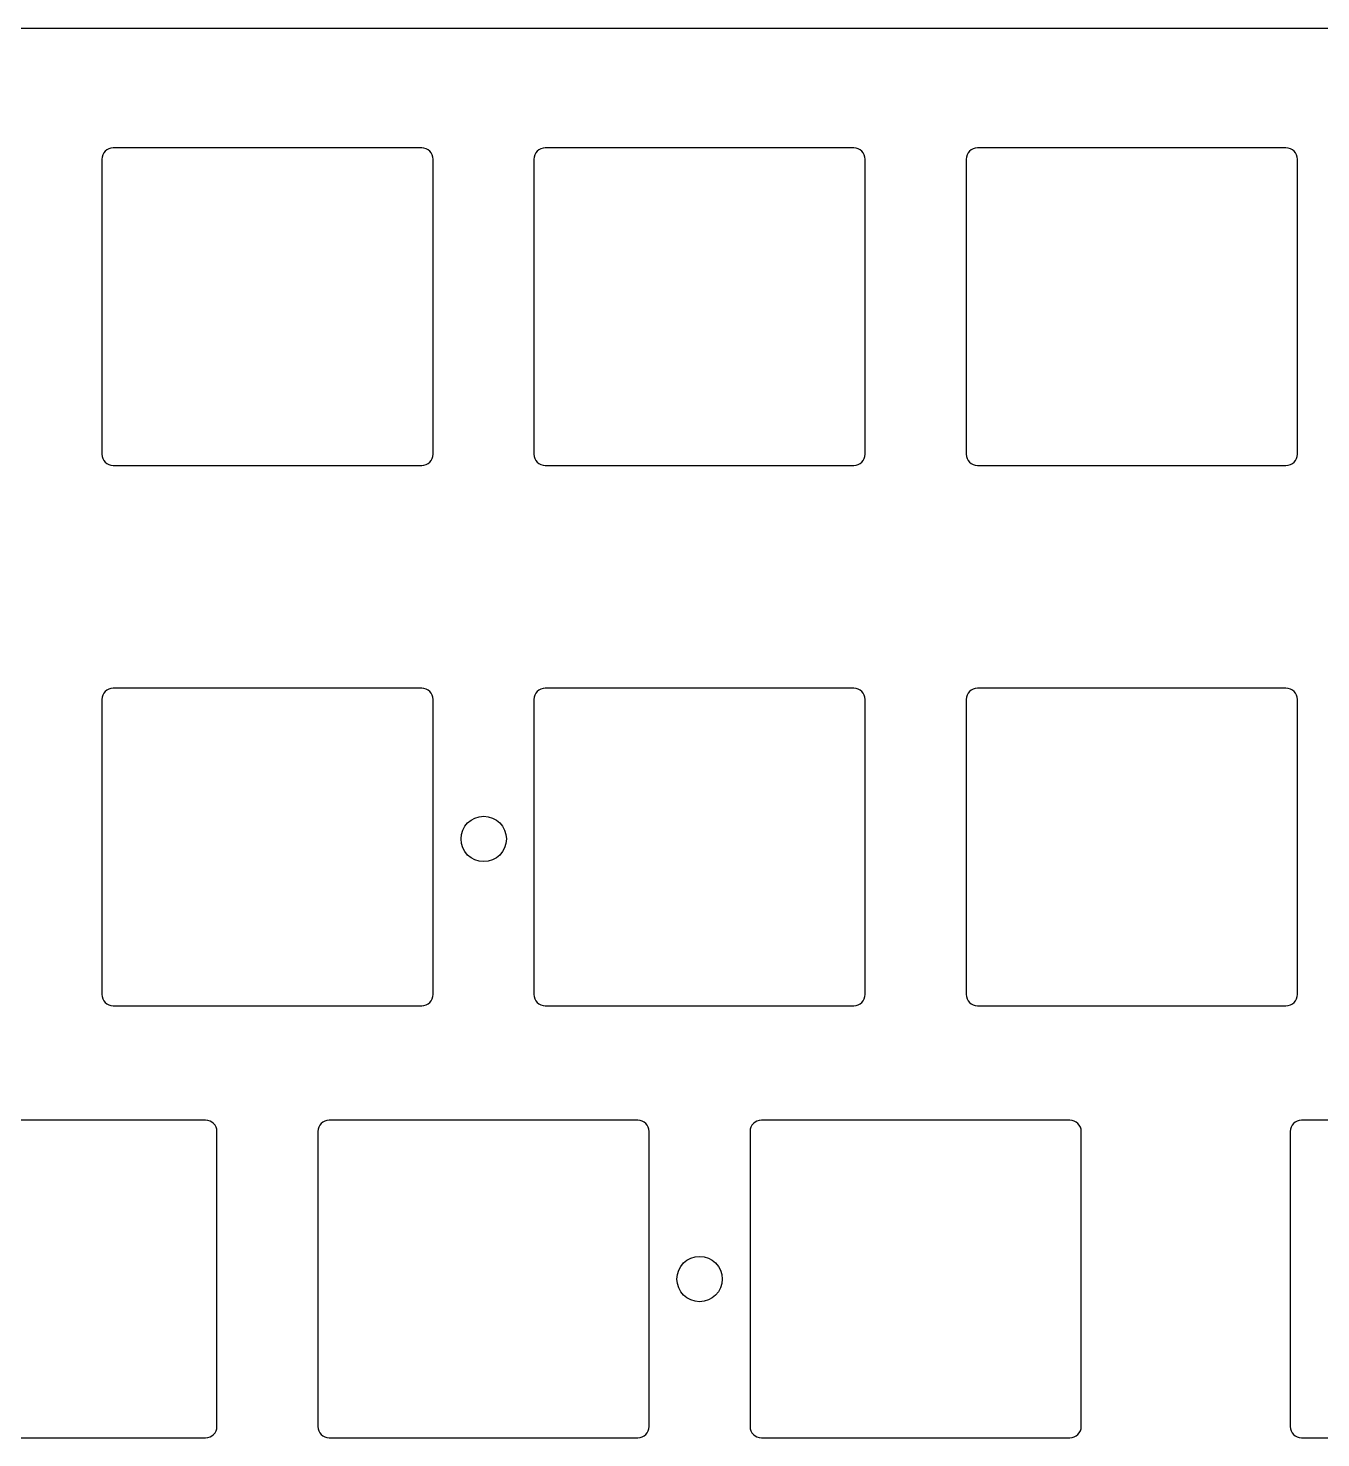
# Model space of a CAD drawing. Header units: millimetres. Extents: x -11 to 340, y -118 to 18.
# Drawn here: x 199 to 256, y -49.9 to 12.3 of the extents above; entities that cross this region are included whole.
import ezdxf

# ---------------------------------------------------------------- set-up
doc = ezdxf.new("R2010")
doc.units = ezdxf.units.MM
doc.header["$MEASUREMENT"] = 0
doc.layers.get('0').update_dxf_attribs({"linetype": 'CONTINUOUS'})
doc.layers.add('BLACK', color=7, linetype='CONTINUOUS')

msp = doc.modelspace()

# ---------------------------------------------------------------- linework, layer by layer
for points in [[(202.25, 6.5), (202.25, -6.5, 0.414212391), (202.75, -7), (216.35, -7, 0.414213562), (216.85, -6.5), (216.85, 6.5, 0.414213562), (216.35, 7), (202.75, 7, 0.414212391)], [(221.3, 6.5), (221.3, -6.5, 0.414212391), (221.8, -7), (235.4, -7, 0.414213562), (235.9, -6.5), (235.9, 6.5, 0.414213562), (235.4, 7), (221.8, 7, 0.414212391)], [(240.35, 6.5), (240.35, -6.5, 0.414212391), (240.85, -7), (254.45, -7, 0.414213562), (254.95, -6.5), (254.95, 6.5, 0.414213562), (254.45, 7), (240.85, 7, 0.414212391)], [(240.35, -17.3125), (240.35, -30.3125, 0.414212391), (240.85, -30.8125), (254.45, -30.8125, 0.414213562), (254.95, -30.3125), (254.95, -17.3125, 0.414213562), (254.45, -16.8125), (240.85, -16.8125, 0.414212391)], [(254.6375, -36.3625), (254.6375, -49.3625, 0.414212391), (255.1375, -49.8625), (268.7375, -49.8625, 0.414213562), (269.2375, -49.3625), (269.2375, -36.3625, 0.414213562), (268.7375, -35.8625), (255.1375, -35.8625, 0.414212391)]]:
    msp.add_lwpolyline(points, format="xyb", close=True)
at = {"layer": 'BLACK', "linetype": 'Continuous'}
for p, q in [((172.55, 12.28), (300.3125, 12.28)), ((202.25, -17.3125), (202.25, -30.3125)), ((216.35, -16.8125), (202.75, -16.8125)), ((216.85, -30.3125), (216.85, -17.3125)), ((221.3, -17.3125), (221.3, -30.3125)), ((235.4, -16.8125), (221.8, -16.8125)), ((235.9, -30.3125), (235.9, -17.3125)), ((202.75, -30.8125), (216.35, -30.8125)), ((221.8, -30.8125), (235.4, -30.8125)), ((206.825, -35.8625), (193.225, -35.8625)), ((225.875, -35.8625), (212.275, -35.8625)), ((244.925, -35.8625), (231.325, -35.8625)), ((207.325, -49.3625), (207.325, -36.3625)), ((211.775, -36.3625), (211.775, -49.3625)), ((226.375, -49.3625), (226.375, -36.3625)), ((230.825, -36.3625), (230.825, -49.3625)), ((245.425, -49.3625), (245.425, -36.3625)), ((193.225, -49.8625), (206.825, -49.8625)), ((212.275, -49.8625), (225.875, -49.8625)), ((231.325, -49.8625), (244.925, -49.8625))]:
    msp.add_line(p, q, dxfattribs=at)
at = {"layer": 'BLACK'}
for centre in [(219.0842, -23.4625), (228.6, -42.8625)]:
    msp.add_circle(centre, 1, dxfattribs=at)
for centre, start, end in [((202.75, -17.3125), 90, 180), ((216.35, -17.3125), 0, 90), ((221.8, -17.3125), 90, 180), ((235.4, -17.3125), 0, 90), ((202.75, -30.3125), 180, 270), ((216.35, -30.3125), 270, 0), ((221.8, -30.3125), 180, 270), ((235.4, -30.3125), 270, 0), ((206.825, -36.3625), 0, 90), ((212.275, -36.3625), 90, 180), ((225.875, -36.3625), 0, 90), ((231.325, -36.3625), 90, 180), ((244.925, -36.3625), 0, 90), ((206.825, -49.3625), 270, 0), ((212.275, -49.3625), 180, 270), ((225.875, -49.3625), 270, 0), ((231.325, -49.3625), 180, 270), ((244.925, -49.3625), 270, 0)]:
    msp.add_arc(centre, 0.5, start, end, dxfattribs=at)

doc.saveas('drawing.dxf')
